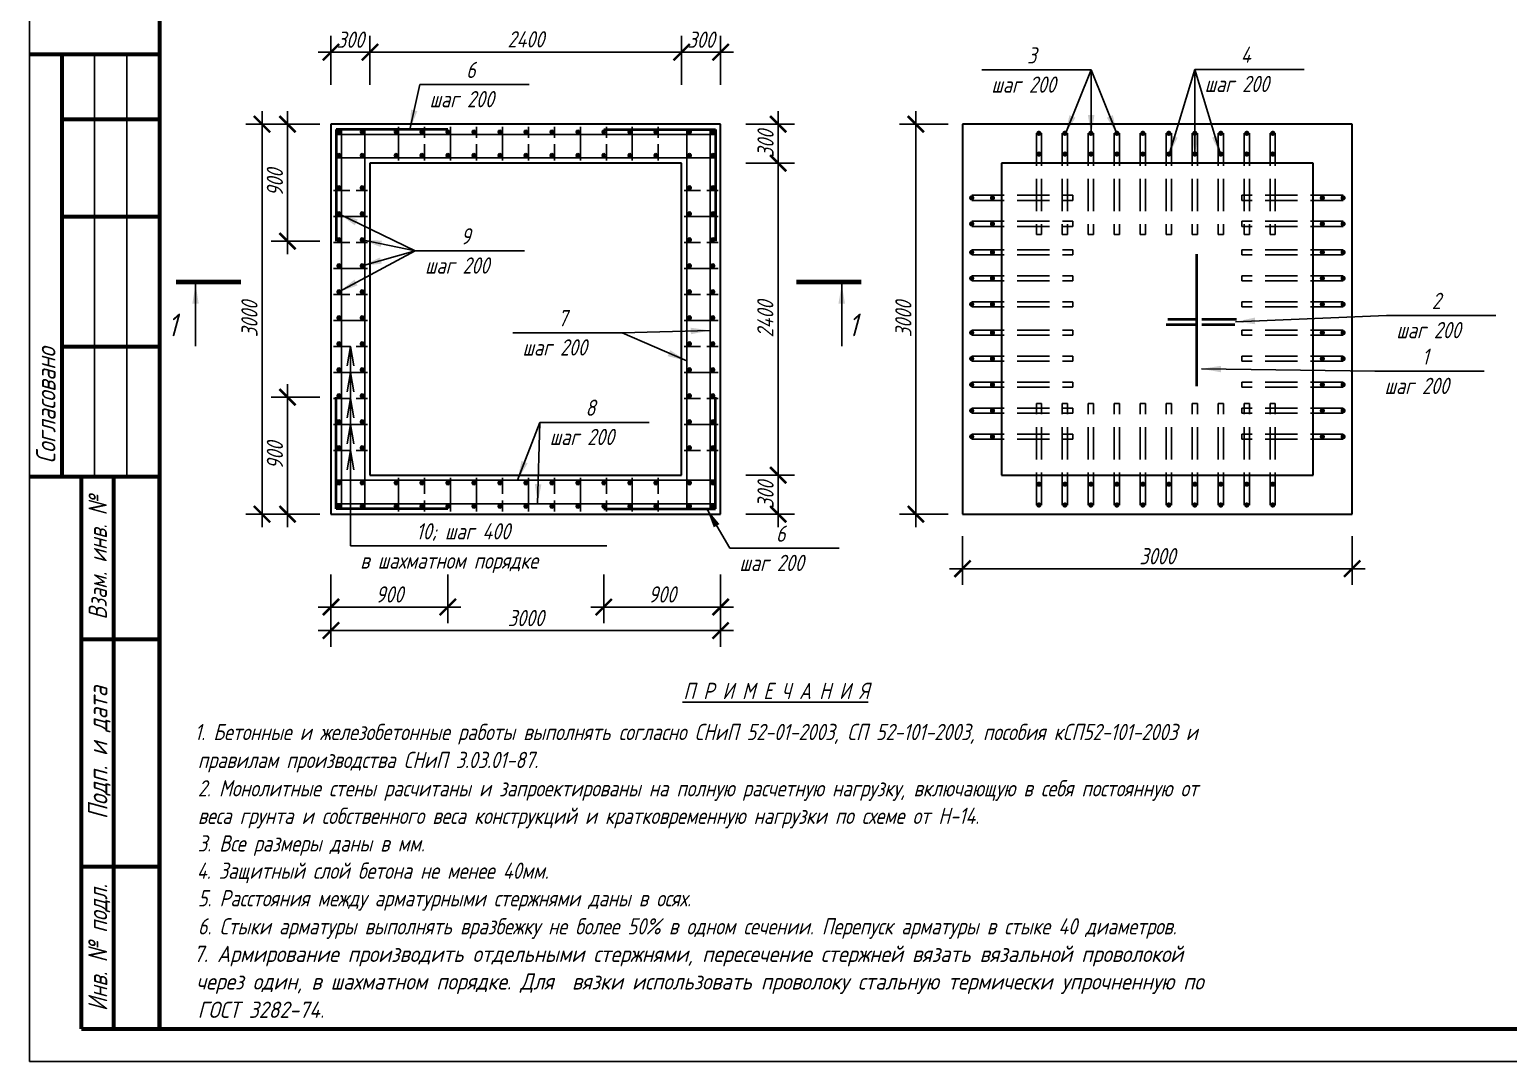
# Model space of a CAD drawing. Header units: millimetres. Extents: x 66888 to 87888, y -72679 to -57829.
# Drawn here: x 66888 to 78275, y -72679 to -64740 of the extents above; entities that cross this region are included whole.
import ezdxf
from ezdxf.enums import TextEntityAlignment as Align

# ---------------------------------------------------------------- set-up
doc = ezdxf.new("R2010")
doc.units = ezdxf.units.MM
doc.linetypes.add('GOST2.303 4', pattern=[7, 5, -2, 0])
doc.layers.get('0').update_dxf_attribs({"lineweight": 40})
doc.layers.add('Линии', color=7, linetype='Continuous')
doc.layers.add('Надписи', color=7, linetype='Continuous')
doc.styles.add('GOST 2.304', font='CS_Gost2304.shx', dxfattribs={"oblique": 15})

# ---------------------------------------------------------------- blocks, each defined once
blk = doc.blocks.new('_ArchTick')
at = {"color": 0, "linetype": 'ByBlock', "const_width": 0.15}
blk.add_lwpolyline([(-0.5, -0.5), (0.5, 0.5)], dxfattribs=at)

msp = doc.modelspace()

# ---------------------------------------------------------------- linework, layer by layer
at = {"lineweight": 30, "ltscale": 50}
for p, q in [((72209, -65468), (69209, -65468)), ((69209, -65468), (69209, -68468)), ((72209, -68468), (72209, -65468)), ((77072, -65468), (74072, -65468)), ((74072, -65468), (74072, -68468)), ((77072, -68468), (77072, -65468)), ((71909, -65768), (69509, -65768)), ((69509, -65768), (69509, -68168)), ((71909, -68168), (71909, -65768)), ((76772, -65768), (74372, -65768)), ((74372, -65768), (74372, -68168)), ((76772, -68168), (76772, -65768)), ((69509, -68168), (71909, -68168)), ((74372, -68168), (76772, -68168)), ((69209, -68468), (72209, -68468)), ((74072, -68468), (77072, -68468))]:
    msp.add_line(p, q, dxfattribs=at)
at = {"ltscale": 50}
for p, q in [((70109, -65508), (69249, -65508)), ((69249, -65508), (69249, -66368)), ((71309, -65508), (72169, -65508)), ((72169, -65508), (72169, -66368)), ((75639, -67009), (75874, -67009)), ((75914, -67009), (76167, -67009)), ((69249, -68428), (69249, -67568)), ((72169, -68428), (72169, -67568)), ((70109, -68428), (69249, -68428)), ((71309, -68428), (72169, -68428))]:
    msp.add_line(p, q, dxfattribs=at)
at = {"lineweight": 25, "ltscale": 50}
for p, q in [((69249, -65548), (72169, -65548)), ((69289, -65508), (69289, -68428)), ((69469, -65508), (69469, -68428)), ((69729, -65748), (69729, -65488)), ((70129, -65748), (70129, -65488)), ((70529, -65748), (70529, -65488)), ((71129, -65748), (71129, -65488)), ((71529, -65748), (71529, -65488)), ((71949, -65508), (71949, -68428)), ((72129, -65508), (72129, -68428)), ((69249, -65728), (72169, -65728)), ((69229, -66178), (69489, -66178)), ((71929, -66178), (72189, -66178)), ((69229, -66578), (69489, -66578)), ((71929, -66578), (72189, -66578)), ((69229, -66978), (69489, -66978)), ((71929, -66978), (72189, -66978)), ((69229, -67378), (69489, -67378)), ((71929, -67378), (72189, -67378)), ((69229, -67778), (69489, -67778)), ((71929, -67778), (72189, -67778)), ((69729, -68188), (69729, -68448)), ((70129, -68188), (70129, -68448)), ((70329, -68188), (70329, -68448)), ((70729, -68188), (70729, -68448)), ((71129, -68188), (71129, -68448)), ((71529, -68188), (71529, -68448)), ((69249, -68208), (72169, -68208)), ((69249, -68388), (72169, -68388))]:
    msp.add_line(p, q, dxfattribs=at)
at = {"linetype": 'GOST2.303 4', "lineweight": 25, "ltscale": 25}
for p, q in [((69929, -65748), (69929, -65488)), ((70329, -65748), (70329, -65488)), ((70729, -65748), (70729, -65488)), ((70929, -65748), (70929, -65488)), ((71329, -65748), (71329, -65488)), ((71729, -65748), (71729, -65488)), ((69229, -65978), (69489, -65978)), ((71929, -65978), (72189, -65978)), ((69229, -66378), (69489, -66378)), ((71929, -66378), (72189, -66378)), ((69229, -66778), (69489, -66778)), ((71929, -66778), (72189, -66778)), ((69229, -67178), (69489, -67178)), ((71929, -67178), (72189, -67178)), ((69229, -67578), (69489, -67578)), ((71929, -67578), (72189, -67578)), ((69229, -67978), (69489, -67978)), ((71929, -67978), (72189, -67978)), ((69929, -68188), (69929, -68448)), ((70129, -68188), (70129, -68448)), ((70529, -68188), (70529, -68448)), ((70929, -68188), (70929, -68448)), ((71329, -68188), (71329, -68448)), ((71729, -68188), (71729, -68448))]:
    msp.add_line(p, q, dxfattribs=at)
at = {"ltscale": 25}
for points in [[(75874, -66469), (75874, -67483)], [(75652, -66969), (75874, -66969)], [(75914, -66969), (76180, -66969)], [(75914, -67009), (76167, -67009)]]:
    msp.add_lwpolyline(points, dxfattribs=at)
at = {"ltscale": 50}
for centre, start, end in [((69269, -65528), 90, 270), ((69269, -65528), 270, 90), ((69449, -65528), 90, 270), ((69449, -65528), 270, 90), ((69709, -65528), 90, 270), ((69709, -65528), 270, 90), ((69909, -65528), 90, 270), ((69909, -65528), 270, 90), ((70109, -65528), 90, 270), ((70109, -65528), 270, 90), ((70309, -65528), 90, 270), ((70309, -65528), 270, 90), ((70509, -65528), 90, 270), ((70509, -65528), 270, 90), ((70709, -65528), 90, 270), ((70709, -65528), 270, 90), ((70909, -65528), 90, 270), ((70909, -65528), 270, 90), ((71109, -65528), 90, 270), ((71109, -65528), 270, 90), ((71309, -65528), 90, 270), ((71309, -65528), 270, 90), ((71509, -65528), 90, 270), ((71509, -65528), 270, 90), ((71709, -65528), 90, 270), ((71709, -65528), 270, 90), ((71969, -65528), 90, 270), ((71969, -65528), 270, 90), ((72149, -65528), 90, 270), ((72149, -65528), 270, 90), ((69269, -65708), 90, 270), ((69269, -65708), 270, 90), ((69449, -65708), 90, 270), ((69449, -65708), 90, 270), ((69449, -65708), 270, 90), ((69449, -65708), 270, 90), ((69709, -65708), 90, 270), ((69709, -65708), 270, 90), ((69909, -65708), 90, 270), ((69909, -65708), 270, 90), ((70109, -65708), 90, 270), ((70109, -65708), 270, 90), ((70309, -65708), 90, 270), ((70309, -65708), 270, 90), ((70509, -65708), 90, 270), ((70509, -65708), 270, 90), ((70709, -65708), 90, 270), ((70709, -65708), 270, 90), ((70909, -65708), 90, 270), ((70909, -65708), 270, 90), ((71109, -65708), 90, 270), ((71109, -65708), 270, 90), ((71309, -65708), 90, 270), ((71309, -65708), 270, 90), ((71509, -65708), 90, 270), ((71509, -65708), 270, 90), ((71709, -65708), 90, 270), ((71709, -65708), 270, 90), ((71969, -65708), 90, 270), ((71969, -65708), 90, 270), ((71969, -65708), 270, 90), ((71969, -65708), 270, 90), ((72149, -65708), 90, 270), ((72149, -65708), 270, 90), ((69269, -65958), 90, 270), ((69269, -65958), 270, 90), ((69449, -65958), 90, 270), ((69449, -65958), 270, 90), ((71969, -65958), 90, 270), ((71969, -65958), 270, 90), ((72149, -65958), 90, 270), ((72149, -65958), 270, 90), ((69269, -66158), 90, 270), ((69269, -66158), 270, 90), ((69449, -66158), 90, 270), ((69449, -66158), 270, 90), ((71969, -66158), 90, 270), ((71969, -66158), 270, 90), ((72149, -66158), 90, 270), ((72149, -66158), 270, 90), ((69269, -66358), 90, 270), ((69269, -66358), 270, 90), ((69449, -66358), 90, 270), ((69449, -66358), 270, 90), ((71969, -66358), 90, 270), ((71969, -66358), 270, 90), ((72149, -66358), 90, 270), ((72149, -66358), 270, 90), ((69269, -66558), 90, 270), ((69269, -66558), 270, 90), ((69449, -66558), 90, 270), ((69449, -66558), 270, 90), ((71969, -66558), 90, 270), ((71969, -66558), 270, 90), ((72149, -66558), 90, 270), ((72149, -66558), 270, 90), ((69269, -66758), 90, 270), ((69269, -66758), 270, 90), ((69449, -66758), 90, 270), ((69449, -66758), 270, 90), ((71969, -66758), 90, 270), ((71969, -66758), 270, 90), ((72149, -66758), 90, 270), ((72149, -66758), 270, 90), ((69269, -66958), 90, 270), ((69269, -66958), 270, 90), ((69449, -66958), 90, 270), ((69449, -66958), 270, 90), ((71969, -66958), 90, 270), ((71969, -66958), 270, 90), ((72149, -66958), 90, 270), ((72149, -66958), 270, 90), ((69269, -67158), 90, 270), ((69269, -67158), 270, 90), ((69449, -67158), 90, 270), ((69449, -67158), 270, 90), ((71969, -67158), 90, 270), ((71969, -67158), 270, 90), ((72149, -67158), 90, 270), ((72149, -67158), 270, 90), ((69269, -67358), 90, 270), ((69269, -67358), 270, 90), ((69449, -67358), 90, 270), ((69449, -67358), 270, 90), ((71969, -67358), 90, 270), ((71969, -67358), 270, 90), ((72149, -67358), 90, 270), ((72149, -67358), 270, 90), ((69269, -67558), 90, 270), ((69269, -67558), 270, 90), ((69449, -67558), 90, 270), ((69449, -67558), 270, 90), ((71969, -67558), 90, 270), ((71969, -67558), 270, 90), ((72149, -67558), 90, 270), ((72149, -67558), 270, 90), ((69269, -67758), 90, 270), ((69269, -67758), 270, 90), ((69449, -67758), 90, 270), ((69449, -67758), 270, 90), ((71969, -67758), 90, 270), ((71969, -67758), 270, 90), ((72149, -67758), 90, 270), ((72149, -67758), 270, 90), ((69269, -67958), 90, 270), ((69269, -67958), 270, 90), ((69449, -67958), 90, 270), ((69449, -67958), 270, 90), ((71969, -67958), 90, 270), ((71969, -67958), 270, 90), ((72149, -67958), 90, 270), ((72149, -67958), 270, 90), ((69269, -68228), 90, 270), ((69269, -68228), 270, 90), ((69449, -68228), 90, 270), ((69449, -68228), 90, 270), ((69449, -68228), 270, 90), ((69449, -68228), 270, 90), ((69709, -68228), 90, 270), ((69709, -68228), 270, 90), ((69909, -68228), 90, 270), ((69909, -68228), 270, 90), ((70109, -68228), 90, 270), ((70109, -68228), 90, 270), ((70109, -68228), 270, 90), ((70109, -68228), 270, 90), ((70309, -68228), 90, 270), ((70309, -68228), 270, 90), ((70509, -68228), 90, 270), ((70509, -68228), 270, 90), ((70709, -68228), 90, 270), ((70709, -68228), 270, 90), ((70909, -68228), 90, 270), ((70909, -68228), 270, 90), ((71109, -68228), 90, 270), ((71109, -68228), 270, 90), ((71309, -68228), 90, 270), ((71309, -68228), 270, 90), ((71509, -68228), 90, 270), ((71509, -68228), 270, 90), ((71709, -68228), 90, 270), ((71709, -68228), 270, 90), ((71969, -68228), 90, 270), ((71969, -68228), 90, 270), ((71969, -68228), 270, 90), ((71969, -68228), 270, 90), ((72149, -68228), 90, 270), ((72149, -68228), 270, 90), ((69269, -68408), 90, 270), ((69269, -68408), 270, 90), ((69449, -68408), 90, 270), ((69449, -68408), 270, 90), ((69709, -68408), 90, 270), ((69709, -68408), 270, 90), ((69909, -68408), 90, 270), ((69909, -68408), 270, 90), ((70109, -68408), 90, 270), ((70109, -68408), 90, 270), ((70109, -68408), 270, 90), ((70109, -68408), 270, 90), ((70309, -68408), 90, 270), ((70309, -68408), 270, 90), ((70509, -68408), 90, 270), ((70509, -68408), 270, 90), ((70709, -68408), 90, 270), ((70709, -68408), 270, 90), ((70909, -68408), 90, 270), ((70909, -68408), 270, 90), ((71109, -68408), 90, 270), ((71109, -68408), 270, 90), ((71309, -68408), 90, 270), ((71309, -68408), 270, 90), ((71509, -68408), 90, 270), ((71509, -68408), 270, 90), ((71709, -68408), 90, 270), ((71709, -68408), 270, 90), ((71969, -68408), 90, 270), ((71969, -68408), 270, 90), ((72149, -68408), 90, 270), ((72149, -68408), 270, 90)]:
    msp.add_arc(centre, 10, start, end, dxfattribs=at)
at = {"layer": 'Линии', "linetype": 'GOST2.303 4', "ltscale": 50}
for p, q in [((74640, -65538), (74640, -66318)), ((74640, -65538), (74640, -66318)), ((74680, -65538), (74680, -66318)), ((74680, -65538), (74680, -66318)), ((74840, -65538), (74840, -66318)), ((74840, -65538), (74840, -66318)), ((74880, -65538), (74880, -66318)), ((74880, -65538), (74880, -66318)), ((75040, -65538), (75040, -66318)), ((75040, -65538), (75040, -66318)), ((75080, -65538), (75080, -66318)), ((75080, -65538), (75080, -66318)), ((75240, -65538), (75240, -66318)), ((75240, -65538), (75240, -66318)), ((75280, -65538), (75280, -66318)), ((75280, -65538), (75280, -66318)), ((75440, -65538), (75440, -66318)), ((75440, -65538), (75440, -66318)), ((75480, -65538), (75480, -66318)), ((75480, -65538), (75480, -66318)), ((75640, -65538), (75640, -66318)), ((75640, -65538), (75640, -66318)), ((75680, -65538), (75680, -66318)), ((75680, -65538), (75680, -66318)), ((75840, -65538), (75840, -66318)), ((75840, -65538), (75840, -66318)), ((75880, -65538), (75880, -66318)), ((75880, -65538), (75880, -66318)), ((76040, -65538), (76040, -66318)), ((76040, -65538), (76040, -66318)), ((76080, -65538), (76080, -66318)), ((76080, -65538), (76080, -66318)), ((76240, -65538), (76240, -66318)), ((76240, -65538), (76240, -66318)), ((76280, -65538), (76280, -66318)), ((76280, -65538), (76280, -66318)), ((76440, -65538), (76440, -66318)), ((76440, -65538), (76440, -66318)), ((76480, -65538), (76480, -66318)), ((76480, -65538), (76480, -66318)), ((74142, -66015), (74922, -66015)), ((74142, -66015), (74922, -66015)), ((77002, -66015), (76222, -66015)), ((77002, -66015), (76222, -66015)), ((74142, -66055), (74922, -66055)), ((74142, -66055), (74922, -66055)), ((77002, -66055), (76222, -66055)), ((77002, -66055), (76222, -66055)), ((74142, -66215), (74922, -66215)), ((74142, -66215), (74922, -66215)), ((74142, -66255), (74922, -66255)), ((74142, -66255), (74922, -66255)), ((77002, -66215), (76222, -66215)), ((77002, -66215), (76222, -66215)), ((77002, -66255), (76222, -66255)), ((77002, -66255), (76222, -66255)), ((74142, -66434), (74922, -66434)), ((74142, -66434), (74922, -66434)), ((74142, -66474), (74922, -66474)), ((74142, -66474), (74922, -66474)), ((77002, -66434), (76222, -66434)), ((77002, -66434), (76222, -66434)), ((77002, -66474), (76222, -66474)), ((77002, -66474), (76222, -66474)), ((74142, -66634), (74922, -66634)), ((74142, -66634), (74922, -66634)), ((74142, -66674), (74922, -66674)), ((74142, -66674), (74922, -66674)), ((77002, -66634), (76222, -66634)), ((77002, -66634), (76222, -66634)), ((77002, -66674), (76222, -66674)), ((77002, -66674), (76222, -66674)), ((74142, -66834), (74922, -66834)), ((74142, -66834), (74922, -66834)), ((77002, -66834), (76222, -66834)), ((77002, -66834), (76222, -66834)), ((74142, -66874), (74922, -66874)), ((74142, -66874), (74922, -66874)), ((77002, -66874), (76222, -66874)), ((77002, -66874), (76222, -66874)), ((74142, -67052), (74922, -67052)), ((74142, -67052), (74922, -67052)), ((77002, -67052), (76222, -67052)), ((77002, -67052), (76222, -67052)), ((74142, -67092), (74922, -67092)), ((74142, -67092), (74922, -67092)), ((77002, -67092), (76222, -67092)), ((77002, -67092), (76222, -67092)), ((74142, -67252), (74922, -67252)), ((74142, -67252), (74922, -67252)), ((74142, -67292), (74922, -67292)), ((74142, -67292), (74922, -67292)), ((77002, -67252), (76222, -67252)), ((77002, -67252), (76222, -67252)), ((77002, -67292), (76222, -67292)), ((77002, -67292), (76222, -67292)), ((74142, -67452), (74922, -67452)), ((74142, -67452), (74922, -67452)), ((74142, -67492), (74922, -67492)), ((74142, -67492), (74922, -67492)), ((77002, -67452), (76222, -67452)), ((77002, -67452), (76222, -67452)), ((77002, -67492), (76222, -67492)), ((77002, -67492), (76222, -67492)), ((74640, -68398), (74640, -67618)), ((74640, -68398), (74640, -67618)), ((74680, -68398), (74680, -67618)), ((74680, -68398), (74680, -67618)), ((74840, -68398), (74840, -67618)), ((74840, -68398), (74840, -67618)), ((74880, -68398), (74880, -67618)), ((74880, -68398), (74880, -67618)), ((75040, -68398), (75040, -67618)), ((75040, -68398), (75040, -67618)), ((75080, -68398), (75080, -67618)), ((75080, -68398), (75080, -67618)), ((75240, -68398), (75240, -67618)), ((75240, -68398), (75240, -67618)), ((75280, -68398), (75280, -67618)), ((75280, -68398), (75280, -67618)), ((75440, -68398), (75440, -67618)), ((75440, -68398), (75440, -67618)), ((75480, -68398), (75480, -67618)), ((75480, -68398), (75480, -67618)), ((75640, -68398), (75640, -67618)), ((75640, -68398), (75640, -67618)), ((75680, -68398), (75680, -67618)), ((75680, -68398), (75680, -67618)), ((75840, -68398), (75840, -67618)), ((75840, -68398), (75840, -67618)), ((75880, -68398), (75880, -67618)), ((75880, -68398), (75880, -67618)), ((76040, -68398), (76040, -67618)), ((76040, -68398), (76040, -67618)), ((76080, -68398), (76080, -67618)), ((76080, -68398), (76080, -67618)), ((76240, -68398), (76240, -67618)), ((76240, -68398), (76240, -67618)), ((76280, -68398), (76280, -67618)), ((76280, -68398), (76280, -67618)), ((76440, -68398), (76440, -67618)), ((76440, -68398), (76440, -67618)), ((76480, -68398), (76480, -67618)), ((76480, -68398), (76480, -67618)), ((74142, -67652), (74922, -67652)), ((74142, -67652), (74922, -67652)), ((74142, -67692), (74922, -67692)), ((74142, -67692), (74922, -67692)), ((77002, -67652), (76222, -67652)), ((77002, -67652), (76222, -67652)), ((77002, -67692), (76222, -67692)), ((77002, -67692), (76222, -67692)), ((74142, -67852), (74922, -67852)), ((74142, -67852), (74922, -67852)), ((77002, -67852), (76222, -67852)), ((77002, -67852), (76222, -67852)), ((74142, -67892), (74922, -67892)), ((74142, -67892), (74922, -67892)), ((77002, -67892), (76222, -67892)), ((77002, -67892), (76222, -67892))]:
    msp.add_line(p, q, dxfattribs=at)
at = {"layer": 'Надписи'}
for p, q in [((66888, -72679), (66888, -57829)), ((87888, -72679), (66888, -72679))]:
    msp.add_line(p, q, dxfattribs=at)
at = {"layer": 'Надписи', "lineweight": 60}
for p, q in [((67888, -58079), (67888, -72429)), ((67888, -72429), (87638, -72429))]:
    msp.add_line(p, q, dxfattribs=at)
at = {"layer": 'Надписи', "lineweight": 25}
for p, q in [((69209, -65164), (69209, -64789)), ((69509, -65164), (69509, -64789)), ((69509, -65164), (69509, -64789)), ((71909, -65164), (71909, -64789)), ((71909, -65164), (71909, -64789)), ((72209, -65164), (72209, -64789)), ((69109, -64914), (69609, -64914)), ((72009, -64914), (69409, -64914)), ((71809, -64914), (72309, -64914)), ((68928, -65468), (68553, -65468)), ((68678, -65368), (68678, -68568)), ((69124, -65468), (68749, -65468)), ((68874, -65368), (68874, -66468)), ((72402, -65468), (72777, -65468)), ((72652, -65868), (72652, -65368)), ((73962, -65468), (73587, -65468)), ((73712, -65368), (73712, -68568)), ((72652, -68268), (72652, -65668)), ((72402, -65768), (72777, -65768)), ((72402, -65768), (72777, -65768)), ((69124, -66368), (68749, -66368)), ((68874, -68568), (68874, -67468)), ((69124, -67568), (68749, -67568)), ((72652, -68068), (72652, -68568)), ((72402, -68168), (72777, -68168)), ((72402, -68168), (72777, -68168)), ((68928, -68468), (68553, -68468)), ((69124, -68468), (68749, -68468)), ((72402, -68468), (72777, -68468)), ((73962, -68468), (73587, -68468)), ((74072, -68638), (74072, -69013)), ((77072, -68638), (77072, -69013)), ((73972, -68888), (77172, -68888)), ((69209, -68933), (69209, -69308)), ((70109, -68933), (70109, -69308)), ((71309, -68933), (71309, -69308)), ((72209, -68933), (72209, -69308)), ((69209, -69114), (69209, -69489)), ((72209, -69114), (72209, -69489)), ((69109, -69183), (70209, -69183)), ((71209, -69183), (72309, -69183)), ((69109, -69364), (72309, -69364))]:
    msp.add_line(p, q, dxfattribs=at)
at = {"layer": 'Надписи', "linetype": 'Continuous', "lineweight": 60}
for p, q in [((66888, -64929), (67888, -64929)), ((67138, -68179), (67138, -64929)), ((67138, -65429), (67888, -65429)), ((67138, -66179), (67888, -66179)), ((67138, -67179), (67888, -67179)), ((66888, -68179), (67888, -68179)), ((67288, -68179), (67888, -68179)), ((67288, -72429), (67288, -68179)), ((67538, -72429), (67538, -68179)), ((67888, -72429), (67888, -68179)), ((67288, -69429), (67888, -69429)), ((67288, -71179), (67888, -71179)), ((67288, -72429), (67888, -72429))]:
    msp.add_line(p, q, dxfattribs=at)
at = {"layer": 'Надписи', "linetype": 'Continuous', "lineweight": 25}
for p, q in [((66888, -68179), (66888, -64929)), ((67388, -68179), (67388, -64929)), ((67638, -68179), (67638, -64929)), ((67888, -68179), (67888, -64929))]:
    msp.add_line(p, q, dxfattribs=at)
at = {"layer": 'Надписи', "ltscale": 50}
for p, q in [((75061, -65051), (74219, -65051)), ((74862, -65548), (75061, -65051)), ((75062, -65548), (75061, -65051)), ((75262, -65548), (75061, -65051)), ((75660, -65708), (75861, -65046)), ((75860, -65708), (75861, -65046)), ((76060, -65708), (75861, -65046)), ((75861, -65046), (76703, -65046)), ((69817, -65508), (69893, -65163)), ((69893, -65163), (70735, -65163)), ((69269, -66158), (69858, -66443)), ((69449, -66358), (69858, -66443)), ((69269, -66758), (69858, -66443)), ((69449, -66558), (69858, -66443)), ((69858, -66443), (70700, -66443)), ((76174, -66988), (77337, -66940)), ((77337, -66940), (78179, -66940)), ((72129, -67055), (71451, -67073)), ((69359, -68713), (69359, -67178)), ((71451, -67073), (70609, -67073)), ((71949, -67290), (71451, -67073)), ((75912, -67350), (77246, -67369)), ((77246, -67369), (78088, -67369)), ((70645, -68208), (70818, -67762)), ((70800, -68388), (70818, -67762)), ((70818, -67762), (71660, -67762)), ((72103, -68428), (72279, -68731)), ((69359, -68713), (71332, -68713)), ((72279, -68731), (73121, -68731))]:
    msp.add_line(p, q, dxfattribs=at)
at = {"layer": 'Надписи', "color": 0, "lineweight": 25, "ltscale": 50}
for p, q in [((74922, -66015), (74922, -66055)), ((74922, -66015), (74922, -66055)), ((76222, -66015), (76222, -66055)), ((76222, -66015), (76222, -66055)), ((74922, -66215), (74922, -66255)), ((74922, -66215), (74922, -66255)), ((76222, -66215), (76222, -66255)), ((76222, -66215), (76222, -66255)), ((74640, -66318), (74680, -66318)), ((74640, -66318), (74680, -66318)), ((74840, -66318), (74880, -66318)), ((74840, -66318), (74880, -66318)), ((75040, -66318), (75080, -66318)), ((75040, -66318), (75080, -66318)), ((75240, -66318), (75280, -66318)), ((75240, -66318), (75280, -66318)), ((75440, -66318), (75480, -66318)), ((75440, -66318), (75480, -66318)), ((75640, -66318), (75680, -66318)), ((75640, -66318), (75680, -66318)), ((75840, -66318), (75880, -66318)), ((75840, -66318), (75880, -66318)), ((76040, -66318), (76080, -66318)), ((76040, -66318), (76080, -66318)), ((76240, -66318), (76280, -66318)), ((76240, -66318), (76280, -66318)), ((76440, -66318), (76480, -66318)), ((76440, -66318), (76480, -66318)), ((74922, -66434), (74922, -66474)), ((74922, -66434), (74922, -66474)), ((76222, -66434), (76222, -66474)), ((76222, -66434), (76222, -66474)), ((74922, -66634), (74922, -66674)), ((74922, -66634), (74922, -66674)), ((76222, -66634), (76222, -66674)), ((76222, -66634), (76222, -66674)), ((74922, -66834), (74922, -66874)), ((74922, -66834), (74922, -66874)), ((76222, -66834), (76222, -66874)), ((76222, -66834), (76222, -66874)), ((74922, -67052), (74922, -67092)), ((74922, -67052), (74922, -67092)), ((76222, -67052), (76222, -67092)), ((76222, -67052), (76222, -67092)), ((74922, -67252), (74922, -67292)), ((74922, -67252), (74922, -67292)), ((76222, -67252), (76222, -67292)), ((76222, -67252), (76222, -67292)), ((74922, -67452), (74922, -67492)), ((74922, -67452), (74922, -67492)), ((76222, -67452), (76222, -67492)), ((76222, -67452), (76222, -67492)), ((74640, -67618), (74680, -67618)), ((74640, -67618), (74680, -67618)), ((74840, -67618), (74880, -67618)), ((74840, -67618), (74880, -67618)), ((75040, -67618), (75080, -67618)), ((75040, -67618), (75080, -67618)), ((75240, -67618), (75280, -67618)), ((75240, -67618), (75280, -67618)), ((75440, -67618), (75480, -67618)), ((75440, -67618), (75480, -67618)), ((75640, -67618), (75680, -67618)), ((75640, -67618), (75680, -67618)), ((75840, -67618), (75880, -67618)), ((75840, -67618), (75880, -67618)), ((76040, -67618), (76080, -67618)), ((76040, -67618), (76080, -67618)), ((76240, -67618), (76280, -67618)), ((76240, -67618), (76280, -67618)), ((76440, -67618), (76480, -67618)), ((76440, -67618), (76480, -67618)), ((74922, -67652), (74922, -67692)), ((74922, -67652), (74922, -67692)), ((76222, -67652), (76222, -67692)), ((76222, -67652), (76222, -67692)), ((74922, -67852), (74922, -67892)), ((74922, -67852), (74922, -67892)), ((76222, -67852), (76222, -67892)), ((76222, -67852), (76222, -67892))]:
    msp.add_line(p, q, dxfattribs=at)
at = {"layer": 'Надписи', "linetype": 'Continuous', "ltscale": 50}
for p, q in [((68166, -66700), (68166, -67175)), ((73142, -66700), (73142, -67175))]:
    msp.add_line(p, q, dxfattribs=at)
at = {"layer": 'Надписи', "ltscale": 50, "const_width": 20}
for points in [[(74660, -65528, 1), (74660, -65548, 1)], [(74660, -65528, 1), (74660, -65548, 1)], [(74860, -65528, 1), (74860, -65548, 1)], [(74860, -65528, 1), (74860, -65548, 1)], [(75060, -65528, 1), (75060, -65548, 1)], [(75060, -65528, 1), (75060, -65548, 1)], [(75260, -65528, 1), (75260, -65548, 1)], [(75260, -65528, 1), (75260, -65548, 1)], [(75460, -65528, 1), (75460, -65548, 1)], [(75460, -65528, 1), (75460, -65548, 1)], [(75660, -65528, 1), (75660, -65548, 1)], [(75660, -65528, 1), (75660, -65548, 1)], [(75860, -65528, 1), (75860, -65548, 1)], [(75860, -65528, 1), (75860, -65548, 1)], [(76060, -65528, 1), (76060, -65548, 1)], [(76060, -65528, 1), (76060, -65548, 1)], [(76260, -65528, 1), (76260, -65548, 1)], [(76260, -65528, 1), (76260, -65548, 1)], [(76460, -65528, 1), (76460, -65548, 1)], [(76460, -65528, 1), (76460, -65548, 1)], [(74660, -65708, -1), (74660, -65688, -1)], [(74660, -65708, -1), (74660, -65688, -1)], [(74860, -65708, -1), (74860, -65688, -1)], [(74860, -65708, -1), (74860, -65688, -1)], [(75060, -65708, -1), (75060, -65688, -1)], [(75060, -65708, -1), (75060, -65688, -1)], [(75260, -65708, -1), (75260, -65688, -1)], [(75260, -65708, -1), (75260, -65688, -1)], [(75460, -65708, -1), (75460, -65688, -1)], [(75460, -65708, -1), (75460, -65688, -1)], [(75660, -65708, -1), (75660, -65688, -1)], [(75660, -65708, -1), (75660, -65688, -1)], [(75860, -65708, -1), (75860, -65688, -1)], [(75860, -65708, -1), (75860, -65688, -1)], [(76060, -65708, -1), (76060, -65688, -1)], [(76060, -65708, -1), (76060, -65688, -1)], [(76260, -65708, -1), (76260, -65688, -1)], [(76260, -65708, -1), (76260, -65688, -1)], [(76460, -65708, -1), (76460, -65688, -1)], [(76460, -65708, -1), (76460, -65688, -1)], [(74132, -66035, -1), (74152, -66035, -1)], [(74132, -66035, -1), (74152, -66035, -1)], [(74312, -66035, 1), (74292, -66035, 1)], [(74312, -66035, 1), (74292, -66035, 1)], [(76832, -66035, -1), (76852, -66035, -1)], [(76832, -66035, -1), (76852, -66035, -1)], [(77012, -66035, 1), (76992, -66035, 1)], [(77012, -66035, 1), (76992, -66035, 1)], [(74132, -66235, -1), (74152, -66235, -1)], [(74132, -66235, -1), (74152, -66235, -1)], [(74312, -66235, 1), (74292, -66235, 1)], [(74312, -66235, 1), (74292, -66235, 1)], [(76832, -66235, -1), (76852, -66235, -1)], [(76832, -66235, -1), (76852, -66235, -1)], [(77012, -66235, 1), (76992, -66235, 1)], [(77012, -66235, 1), (76992, -66235, 1)], [(74132, -66454, -1), (74152, -66454, -1)], [(74132, -66454, -1), (74152, -66454, -1)], [(74312, -66454, 1), (74292, -66454, 1)], [(74312, -66454, 1), (74292, -66454, 1)], [(76832, -66454, -1), (76852, -66454, -1)], [(76832, -66454, -1), (76852, -66454, -1)], [(77012, -66454, 1), (76992, -66454, 1)], [(77012, -66454, 1), (76992, -66454, 1)], [(74132, -66654, -1), (74152, -66654, -1)], [(74132, -66654, -1), (74152, -66654, -1)], [(74312, -66654, 1), (74292, -66654, 1)], [(74312, -66654, 1), (74292, -66654, 1)], [(76832, -66654, -1), (76852, -66654, -1)], [(76832, -66654, -1), (76852, -66654, -1)], [(77012, -66654, 1), (76992, -66654, 1)], [(77012, -66654, 1), (76992, -66654, 1)], [(74132, -66854, -1), (74152, -66854, -1)], [(74132, -66854, -1), (74152, -66854, -1)], [(74312, -66854, 1), (74292, -66854, 1)], [(74312, -66854, 1), (74292, -66854, 1)], [(76832, -66854, -1), (76852, -66854, -1)], [(76832, -66854, -1), (76852, -66854, -1)], [(77012, -66854, 1), (76992, -66854, 1)], [(77012, -66854, 1), (76992, -66854, 1)], [(74132, -67072, -1), (74152, -67072, -1)], [(74132, -67072, -1), (74152, -67072, -1)], [(74312, -67072, 1), (74292, -67072, 1)], [(74312, -67072, 1), (74292, -67072, 1)], [(76832, -67072, -1), (76852, -67072, -1)], [(76832, -67072, -1), (76852, -67072, -1)], [(77012, -67072, 1), (76992, -67072, 1)], [(77012, -67072, 1), (76992, -67072, 1)], [(74132, -67272, -1), (74152, -67272, -1)], [(74132, -67272, -1), (74152, -67272, -1)], [(74312, -67272, 1), (74292, -67272, 1)], [(74312, -67272, 1), (74292, -67272, 1)], [(76832, -67272, -1), (76852, -67272, -1)], [(76832, -67272, -1), (76852, -67272, -1)], [(77012, -67272, 1), (76992, -67272, 1)], [(77012, -67272, 1), (76992, -67272, 1)], [(74132, -67472, -1), (74152, -67472, -1)], [(74132, -67472, -1), (74152, -67472, -1)], [(74312, -67472, 1), (74292, -67472, 1)], [(74312, -67472, 1), (74292, -67472, 1)], [(76832, -67472, -1), (76852, -67472, -1)], [(76832, -67472, -1), (76852, -67472, -1)], [(77012, -67472, 1), (76992, -67472, 1)], [(77012, -67472, 1), (76992, -67472, 1)], [(74132, -67672, -1), (74152, -67672, -1)], [(74132, -67672, -1), (74152, -67672, -1)], [(74312, -67672, 1), (74292, -67672, 1)], [(74312, -67672, 1), (74292, -67672, 1)], [(76832, -67672, -1), (76852, -67672, -1)], [(76832, -67672, -1), (76852, -67672, -1)], [(77012, -67672, 1), (76992, -67672, 1)], [(77012, -67672, 1), (76992, -67672, 1)], [(74132, -67872, -1), (74152, -67872, -1)], [(74132, -67872, -1), (74152, -67872, -1)], [(74312, -67872, 1), (74292, -67872, 1)], [(74312, -67872, 1), (74292, -67872, 1)], [(76832, -67872, -1), (76852, -67872, -1)], [(76832, -67872, -1), (76852, -67872, -1)], [(77012, -67872, 1), (76992, -67872, 1)], [(77012, -67872, 1), (76992, -67872, 1)], [(74660, -68228, 1), (74660, -68248, 1)], [(74660, -68228, 1), (74660, -68248, 1)], [(74860, -68228, 1), (74860, -68248, 1)], [(74860, -68228, 1), (74860, -68248, 1)], [(75060, -68228, 1), (75060, -68248, 1)], [(75060, -68228, 1), (75060, -68248, 1)], [(75260, -68228, 1), (75260, -68248, 1)], [(75260, -68228, 1), (75260, -68248, 1)], [(75460, -68228, 1), (75460, -68248, 1)], [(75460, -68228, 1), (75460, -68248, 1)], [(75660, -68228, 1), (75660, -68248, 1)], [(75660, -68228, 1), (75660, -68248, 1)], [(75860, -68228, 1), (75860, -68248, 1)], [(75860, -68228, 1), (75860, -68248, 1)], [(76060, -68228, 1), (76060, -68248, 1)], [(76060, -68228, 1), (76060, -68248, 1)], [(76260, -68228, 1), (76260, -68248, 1)], [(76260, -68228, 1), (76260, -68248, 1)], [(76460, -68228, 1), (76460, -68248, 1)], [(76460, -68228, 1), (76460, -68248, 1)], [(74660, -68408, -1), (74660, -68388, -1)], [(74660, -68408, -1), (74660, -68388, -1)], [(74860, -68408, -1), (74860, -68388, -1)], [(74860, -68408, -1), (74860, -68388, -1)], [(75060, -68408, -1), (75060, -68388, -1)], [(75060, -68408, -1), (75060, -68388, -1)], [(75260, -68408, -1), (75260, -68388, -1)], [(75260, -68408, -1), (75260, -68388, -1)], [(75460, -68408, -1), (75460, -68388, -1)], [(75460, -68408, -1), (75460, -68388, -1)], [(75660, -68408, -1), (75660, -68388, -1)], [(75660, -68408, -1), (75660, -68388, -1)], [(75860, -68408, -1), (75860, -68388, -1)], [(75860, -68408, -1), (75860, -68388, -1)], [(76060, -68408, -1), (76060, -68388, -1)], [(76060, -68408, -1), (76060, -68388, -1)], [(76260, -68408, -1), (76260, -68388, -1)], [(76260, -68408, -1), (76260, -68388, -1)], [(76460, -68408, -1), (76460, -68388, -1)], [(76460, -68408, -1), (76460, -68388, -1)]]:
    msp.add_lwpolyline(points, format="xyb", close=True, dxfattribs=at)
at = {"layer": 'Надписи', "linetype": 'Continuous', "ltscale": 50, "const_width": 35}
for points in [[(68016, -66682), (68516, -66682)], [(73292, -66682), (72792, -66682)]]:
    msp.add_lwpolyline(points, dxfattribs=at)
at = {"layer": 'Надписи', "ltscale": 50}
for points in [[(69384, -67328), (69359, -67178), (69334, -67328)], [(69384, -67528), (69359, -67378), (69334, -67528)], [(69384, -67728), (69359, -67578), (69334, -67728)], [(69384, -67928), (69359, -67778), (69334, -67928)], [(69384, -68128), (69359, -67978), (69334, -68128)]]:
    msp.add_lwpolyline(points, dxfattribs=at)
for points in [[(69817, -65508), (69825, -65356), (69874, -65367)], [(74862, -65548), (74895, -65399), (74941, -65418)], [(75062, -65548), (75037, -65398), (75087, -65398)], [(75262, -65548), (75183, -65418), (75229, -65399)], [(75660, -65708), (75680, -65557), (75728, -65572)], [(75860, -65708), (75835, -65558), (75885, -65558)], [(76060, -65708), (75993, -65571), (76041, -65557)], [(69269, -66158), (69415, -66201), (69393, -66246)], [(69449, -66358), (69601, -66364), (69591, -66413)], [(69449, -66558), (69587, -66493), (69600, -66541)], [(69269, -66758), (69390, -66665), (69413, -66709)], [(72129, -67055), (71980, -67084), (71978, -67034)], [(76174, -66988), (76323, -66956), (76325, -67007)], [(71949, -67290), (71801, -67253), (71821, -67207)], [(75912, -67350), (76063, -67327), (76062, -67377)], [(70645, -68208), (70676, -68059), (70723, -68077)], [(70800, -68388), (70779, -68237), (70829, -68239)], [(72103, -68428), (72200, -68545), (72156, -68570)]]:
    msp.add_solid(points, dxfattribs=at)
at = {"layer": 'Надписи', "linetype": 'Continuous', "ltscale": 50}
for points in [[(68166, -66700), (68191, -66850), (68141, -66850)], [(73142, -66700), (73167, -66850), (73116, -66850)]]:
    msp.add_solid(points, dxfattribs=at)

# ---------------------------------------------------------------- block references
at = {"layer": 'Надписи', "lineweight": 25, "xscale": 125, "yscale": 125, "zscale": 125}
for p, rotation in [((69209, -64914), 180), ((69509, -64914), 180), ((71909, -64914), 180), ((68678, -65468), 90), ((68874, -65468), 90), ((72652, -65468), 90), ((73712, -65468), 90), ((72652, -65768), 90), ((72652, -65768), 270), ((68874, -66368), 270), ((68874, -67568), 90), ((72652, -68168), 270), ((72652, -68168), 90), ((68678, -68468), 270), ((68874, -68468), 270), ((72652, -68468), 270), ((73712, -68468), 270), ((74072, -68888), 180), ((69209, -69183), 180), ((71309, -69183), 180), ((69209, -69364), 180)]:
    msp.add_blockref('_ArchTick', p, dxfattribs=dict(at, rotation=rotation))
for p in [(69509, -64914), (71909, -64914), (72209, -64914), (77072, -68888), (70109, -69183), (72209, -69183), (72209, -69364)]:
    msp.add_blockref('_ArchTick', p, dxfattribs=at)

# ---------------------------------------------------------------- texts
at = {"layer": 'Надписи', "ltscale": 50, "style": 'GOST 2.304', "oblique": 15}
for s, p in [('3', (74569, -65001)), ('4', (76214, -64996)), ('6', (70249, -65113)), ('шаг 200', (74294, -65226)), ('шаг 200', (75936, -65221)), ('шаг 200', (69968, -65338)), ('9', (70208, -66393)), ('шаг 200', (69933, -66618)), ('2', (77685, -66890)), ('7', (70957, -67023)), ('шаг 200', (77412, -67115)), ('шаг 200', (70684, -67248)), ('1', (77609, -67319)), ('шаг 200', (77321, -67544)), ('8', (71168, -67712)), ('шаг 200', (70893, -67937)), ('10; шаг 400', (69865, -68663)), ('6', (72635, -68681)), ('в шахматном порядке', (69434, -68888)), ('шаг 200', (72354, -68906))]:
    msp.add_text(s, height=125, dxfattribs=at).set_placement(p)
at = {"layer": 'Надписи', "linetype": 'Continuous', "ltscale": 50, "style": 'GOST 2.304', "oblique": 15}
for p in [(67952, -67100), (73192, -67100)]:
    msp.add_text('1', height=175, dxfattribs=at).set_placement(p)
at = {"layer": 'Надписи', "linetype": 'Continuous', "style": 'GOST 2.304', "oblique": 15}
msp.add_text('Согласовано', height=150, rotation=90, dxfattribs=at).set_placement((67013, -68079), align=Align.MIDDLE_LEFT)
for s, height, width, p in [('Взам. инв. №', 140.63, 0.975417, (67413, -68804)), ('Инв. № подл.', 146.49, 0.97018, (67413, -71804))]:
    msp.add_text(s, height=height, rotation=90, dxfattribs=dict(at, width=width)).set_placement(p, align=Align.MIDDLE_CENTER)
msp.add_text('Подп. и дата', height=150, rotation=90, dxfattribs=at).set_placement((67413, -70304), align=Align.MIDDLE_CENTER)
at = {"layer": 'Надписи', "style": 'GOST 2.304', "oblique": 15}
for s, p in [('%%UП Р И М Е Ч А Н И Я', (71922, -69891)), ('1. Бетонные и железобетонные работы выполнять согласно СНиП 52-01-2003, СП 52-101-2003, пособия кСП52-101-2003 и', (68159, -70207)), ('правилам производства СНиП 3.03.01-87.', (68184, -70422)), ('2. Монолитные стены расчитаны и запроектированы на полную расчетную нагрузку, включающую в себя постоянную от', (68184, -70640)), ('веса грунта и собственного веса конструкций и кратковременную нагрузки по схеме от Н-14.', (68184, -70852)), ('3. Все размеры даны в мм.', (68184, -71064)), ('4. Защитный слой бетона не менее 40мм.', (68176, -71274)), ('5. Расстояния между арматурными стержнями даны в осях.', (68184, -71486)), ('6. Стыки арматуры выполнять вразбежку не более 50%%% в одном сечении. Перепуск арматуры в стыке 40 диаметров.', (68184, -71702))]:
    msp.add_text(s, height=125, dxfattribs=at).set_placement(p)
at = {"layer": 'Надписи', "style": 'GOST 2.304', "oblique": 15, "width": 1.1}
for s, p in [('7. Армирование производить отдельными стержнями, пересечение стержней вязать вязальной проволокой', (68151, -71914)), ('через один, в шахматном порядке. Для  вязки использовать проволоку стальную термически упрочненную по', (68171, -72126)), ('ГОСТ 3282-74.', (68182, -72344))]:
    msp.add_text(s, height=125, dxfattribs=at).set_placement(p)
at = {"layer": 'Надписи', "lineweight": 25, "char_height": 125, "attachment_point": 5, "style": 'GOST 2.304'}
for s, insert in [('\\A1;300', (69359, -64818)), ('\\A1;2400', (70709, -64815)), ('\\A1;300', (72059, -64818)), ('\\A1;3000', (75572, -68792)), ('\\A1;900', (69659, -69086)), ('\\A1;900', (71759, -69086)), ('\\A1;3000', (70709, -69268))]:
    msp.add_mtext(s, dxfattribs=dict(at, insert=insert))
at = {"layer": 'Надписи', "lineweight": 25, "char_height": 125, "attachment_point": 5, "rotation": 90, "style": 'GOST 2.304'}
for s, insert in [('\\A1;300', (72555, -65618)), ('\\A1;900', (68777, -65918)), ('\\A1;3000', (68581, -66968)), ('\\A1;2400', (72553, -66968)), ('\\A1;3000', (73616, -66968)), ('\\A1;900', (68777, -68018)), ('\\A1;300', (72555, -68318))]:
    msp.add_mtext(s, dxfattribs=dict(at, insert=insert))

doc.saveas('drawing.dxf')
